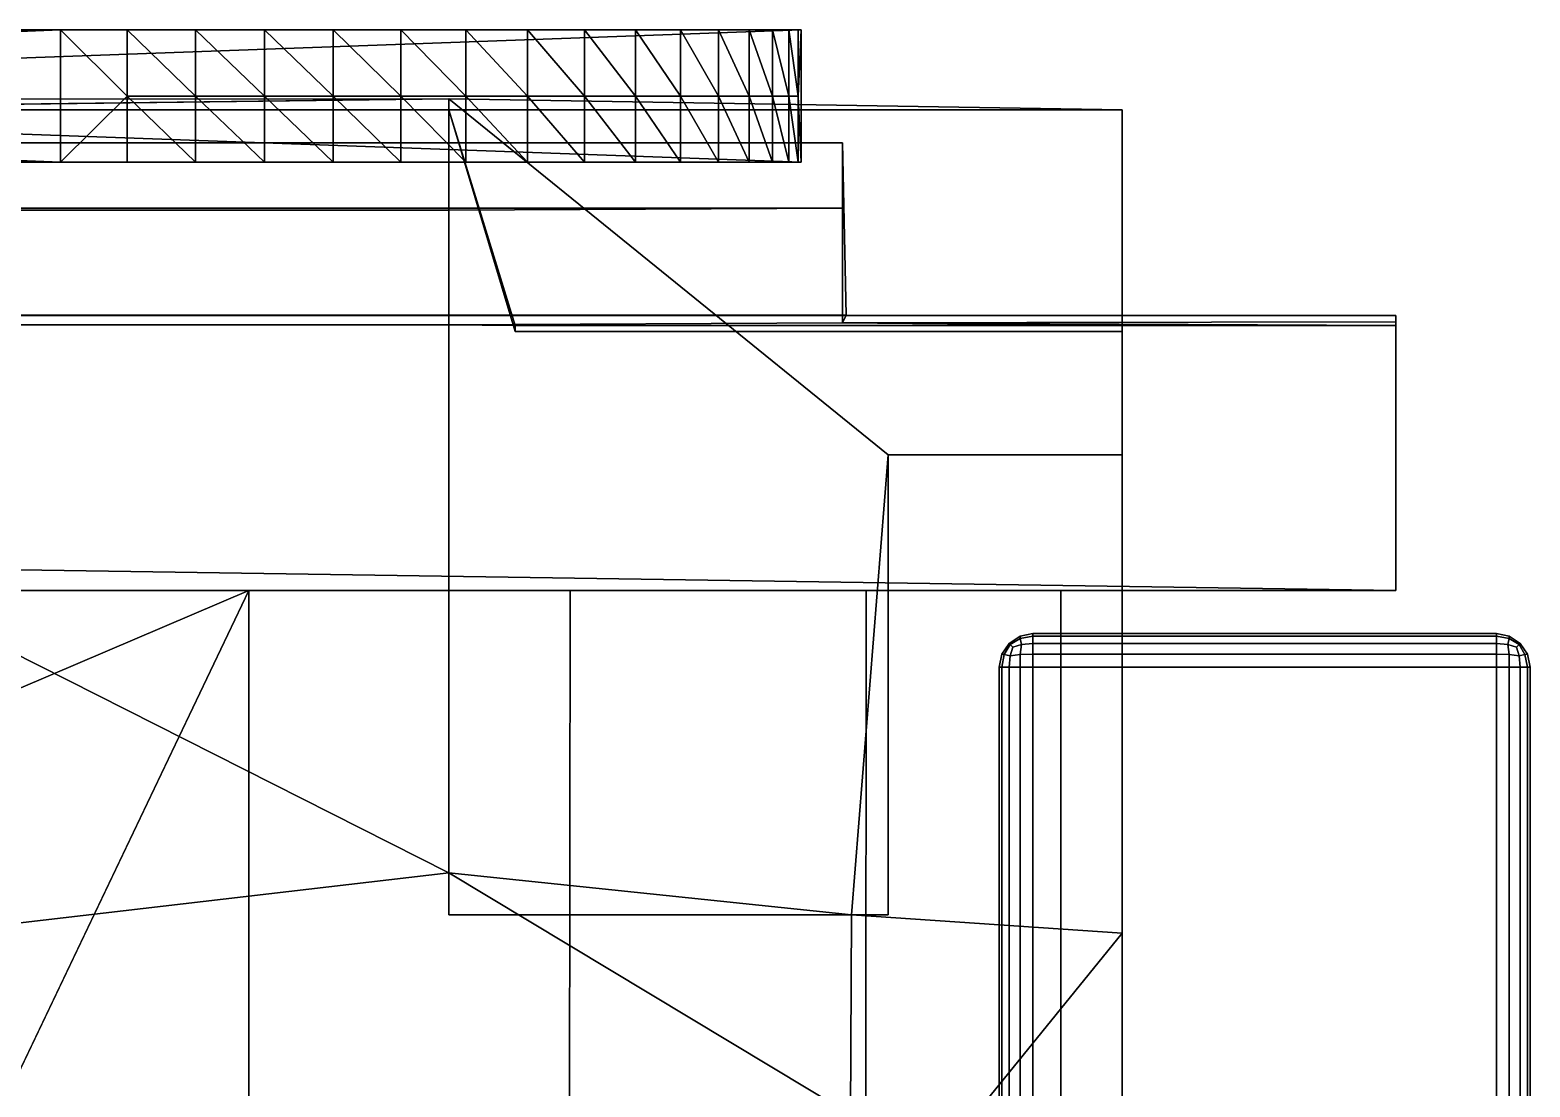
# Model space of a CAD drawing. Extents: x -11.8 to 11.8, y 0 to 23.8.
# Drawn here: x 9.213 to 11.446, y 22.23 to 23.804 of the extents above; entities that cross this region are included whole.
import ezdxf

# ---------------------------------------------------------------- set-up
doc = ezdxf.new("R2010")
doc.units = 0
doc.layers.add('SHP78CM5N_TRADECAD', color=251, linetype='CONTINUOUS')

msp = doc.modelspace()

# ---------------------------------------------------------------- linework, layer by layer
at = {"layer": 'SHP78CM5N_TRADECAD'}
for points in [[(6.8034, 23.7053, 6.9101), (9.2591, 23.6069, 6.9101), (9.2591, 23.8037, 6.9101)], [(9.2591, 23.8037, 6.9101), (6.8034, 23.8037, 6.9101), (6.8034, 23.7053, 6.9101)], [(7.6302, 23.8037, 9.0755), (6.8034, 23.8037, 6.9101), (9.2591, 23.8037, 6.9101)], [(7.6302, 23.7053, 15.5715), (10.3615, 23.8037, 15.5715), (10.3615, 23.6069, 15.5715)], [(7.6302, 23.8037, 15.5715), (10.3615, 23.8037, 15.5715), (7.6302, 23.7053, 15.5715)], [(7.6302, 23.8037, 9.0755), (10.3615, 23.8037, 11.792), (7.6302, 23.8037, 11.2408)], [(10.3615, 23.8037, 8.0125), (10.3615, 23.8037, 11.792), (7.6302, 23.8037, 9.0755)], [(9.2591, 23.8037, 6.9101), (10.3615, 23.8037, 8.0125), (7.6302, 23.8037, 9.0755)], [(7.6302, 23.8037, 11.2408), (10.3615, 23.8037, 11.792), (7.6302, 23.8037, 13.4062)], [(7.6302, 23.8037, 13.4062), (10.3615, 23.8037, 11.792), (10.3615, 23.8037, 15.5715)], [(10.3615, 23.8037, 15.5715), (7.6302, 23.8037, 15.5715), (7.6302, 23.8037, 13.4062)], [(9.3581, 23.7053, 6.9146), (9.2591, 23.8037, 6.9101), (9.2591, 23.6069, 6.9101)], [(9.3581, 23.8037, 6.9146), (9.2591, 23.8037, 6.9101), (9.3581, 23.7053, 6.9146)], [(10.357, 23.8037, 7.9134), (10.3615, 23.8037, 8.0125), (9.2591, 23.8037, 6.9101)], [(10.3431, 23.8037, 7.8119), (10.357, 23.8037, 7.9134), (9.2591, 23.8037, 6.9101)], [(9.2591, 23.8037, 6.9101), (10.3189, 23.8037, 7.7091), (10.3431, 23.8037, 7.8119)], [(10.2841, 23.8037, 7.6067), (10.3189, 23.8037, 7.7091), (9.2591, 23.8037, 6.9101)], [(10.2383, 23.8037, 7.5062), (10.2841, 23.8037, 7.6067), (9.2591, 23.8037, 6.9101)], [(9.2591, 23.8037, 6.9101), (10.1818, 23.8037, 7.4092), (10.2383, 23.8037, 7.5062)], [(10.1149, 23.8037, 7.3177), (10.1818, 23.8037, 7.4092), (9.2591, 23.8037, 6.9101)], [(10.0386, 23.8037, 7.233), (10.1149, 23.8037, 7.3177), (9.2591, 23.8037, 6.9101)], [(9.2591, 23.8037, 6.9101), (9.3581, 23.8037, 6.9146), (10.0386, 23.8037, 7.233)], [(9.4597, 23.7053, 6.9285), (9.3581, 23.8037, 6.9146), (9.3581, 23.7053, 6.9146)], [(9.4597, 23.8037, 6.9285), (9.3581, 23.8037, 6.9146), (9.4597, 23.7053, 6.9285)], [(10.0386, 23.8037, 7.233), (9.3581, 23.8037, 6.9146), (9.4597, 23.8037, 6.9285)], [(9.5624, 23.7053, 6.9527), (9.4597, 23.8037, 6.9285), (9.4597, 23.7053, 6.9285)], [(9.5624, 23.8037, 6.9527), (9.4597, 23.8037, 6.9285), (9.5624, 23.7053, 6.9527)], [(9.4597, 23.8037, 6.9285), (9.5624, 23.8037, 6.9527), (10.0386, 23.8037, 7.233)], [(9.6649, 23.7053, 6.9875), (9.5624, 23.8037, 6.9527), (9.5624, 23.7053, 6.9527)], [(9.6649, 23.8037, 6.9875), (9.5624, 23.8037, 6.9527), (9.6649, 23.7053, 6.9875)], [(9.5624, 23.8037, 6.9527), (9.6649, 23.8037, 6.9875), (10.0386, 23.8037, 7.233)], [(9.7654, 23.7053, 7.0333), (9.6649, 23.8037, 6.9875), (9.6649, 23.7053, 6.9875)], [(9.7654, 23.8037, 7.0333), (9.6649, 23.8037, 6.9875), (9.7654, 23.7053, 7.0333)], [(10.0386, 23.8037, 7.233), (9.6649, 23.8037, 6.9875), (9.9539, 23.8037, 7.1566)], [(9.6649, 23.8037, 6.9875), (9.8623, 23.8037, 7.0898), (9.9539, 23.8037, 7.1566)], [(9.7654, 23.8037, 7.0333), (9.8623, 23.8037, 7.0898), (9.6649, 23.8037, 6.9875)], [(9.8623, 23.7053, 7.0898), (9.7654, 23.8037, 7.0333), (9.7654, 23.7053, 7.0333)], [(9.8623, 23.8037, 7.0898), (9.7654, 23.8037, 7.0333), (9.8623, 23.7053, 7.0898)], [(9.9539, 23.7053, 7.1566), (9.8623, 23.8037, 7.0898), (9.8623, 23.7053, 7.0898)], [(9.9539, 23.8037, 7.1566), (9.8623, 23.8037, 7.0898), (9.9539, 23.7053, 7.1566)], [(10.0386, 23.7053, 7.233), (9.9539, 23.8037, 7.1566), (9.9539, 23.7053, 7.1566)], [(10.0386, 23.8037, 7.233), (9.9539, 23.8037, 7.1566), (10.0386, 23.7053, 7.233)], [(10.1149, 23.7053, 7.3177), (10.0386, 23.8037, 7.233), (10.0386, 23.7053, 7.233)], [(10.1149, 23.8037, 7.3177), (10.0386, 23.8037, 7.233), (10.1149, 23.7053, 7.3177)], [(10.1818, 23.7053, 7.4092), (10.1149, 23.8037, 7.3177), (10.1149, 23.7053, 7.3177)], [(10.1818, 23.8037, 7.4092), (10.1149, 23.8037, 7.3177), (10.1818, 23.7053, 7.4092)], [(10.2383, 23.7053, 7.5062), (10.1818, 23.8037, 7.4092), (10.1818, 23.7053, 7.4092)], [(10.2383, 23.8037, 7.5062), (10.1818, 23.8037, 7.4092), (10.2383, 23.7053, 7.5062)], [(10.2841, 23.7053, 7.6067), (10.2383, 23.8037, 7.5062), (10.2383, 23.7053, 7.5062)], [(10.2841, 23.8037, 7.6067), (10.2383, 23.8037, 7.5062), (10.2841, 23.7053, 7.6067)], [(10.3189, 23.7053, 7.7091), (10.2841, 23.8037, 7.6067), (10.2841, 23.7053, 7.6067)], [(10.3189, 23.8037, 7.7091), (10.2841, 23.8037, 7.6067), (10.3189, 23.7053, 7.7091)], [(10.3431, 23.7053, 7.8119), (10.3189, 23.8037, 7.7091), (10.3189, 23.7053, 7.7091)], [(10.3431, 23.8037, 7.8119), (10.3189, 23.8037, 7.7091), (10.3431, 23.7053, 7.8119)], [(10.357, 23.7053, 7.9134), (10.3431, 23.8037, 7.8119), (10.3431, 23.7053, 7.8119)], [(10.357, 23.8037, 7.9134), (10.3431, 23.8037, 7.8119), (10.357, 23.7053, 7.9134)], [(10.357, 23.7053, 7.9134), (10.3615, 23.6069, 8.0125), (10.3615, 23.8037, 8.0125)], [(10.3615, 23.8037, 8.0125), (10.357, 23.8037, 7.9134), (10.357, 23.7053, 7.9134)], [(10.3615, 23.7053, 11.792), (10.3615, 23.6069, 15.5715), (10.3615, 23.8037, 15.5715)], [(10.3615, 23.8037, 15.5715), (10.3615, 23.8037, 11.792), (10.3615, 23.7053, 11.792)], [(10.3615, 23.7053, 11.792), (10.3615, 23.8037, 8.0125), (10.3615, 23.6069, 8.0125)], [(10.3615, 23.8037, 11.792), (10.3615, 23.8037, 8.0125), (10.3615, 23.7053, 11.792)], [(9.8369, 23.7012, 5.777), (-10.042, 23.6824, 5.777), (-7.6757, 23.6593, 3.4718), (7.6119, 23.6737, 3.4718)], [(9.837, 23.685, 6.0174), (-10.042, 23.685, 6.0274), (-10.042, 23.6824, 5.777), (9.8369, 23.7012, 5.777)], [(6.8034, 23.6069, 6.9101), (9.2591, 23.6069, 6.9101), (6.8034, 23.7053, 6.9101)], [(7.6119, 23.6737, 3.4718), (9.8368, 22.5489, 3.4718), (9.8369, 23.7012, 5.777)], [(10.3615, 23.6069, 15.5715), (7.6302, 23.6069, 15.5715), (7.6302, 23.7053, 15.5715)], [(9.2591, 23.6069, 6.9101), (9.3581, 23.6069, 6.9146), (9.3581, 23.7053, 6.9146)], [(9.3581, 23.7053, 6.9146), (9.4597, 23.6069, 6.9285), (9.4597, 23.7053, 6.9285)], [(9.3581, 23.6069, 6.9146), (9.4597, 23.6069, 6.9285), (9.3581, 23.7053, 6.9146)], [(9.4597, 23.7053, 6.9285), (9.5624, 23.6069, 6.9527), (9.5624, 23.7053, 6.9527)], [(9.4597, 23.6069, 6.9285), (9.5624, 23.6069, 6.9527), (9.4597, 23.7053, 6.9285)], [(9.5624, 23.7053, 6.9527), (9.6649, 23.6069, 6.9875), (9.6649, 23.7053, 6.9875)], [(9.5624, 23.6069, 6.9527), (9.6649, 23.6069, 6.9875), (9.5624, 23.7053, 6.9527)], [(9.6649, 23.7053, 6.9875), (9.7654, 23.6069, 7.0333), (9.7654, 23.7053, 7.0333)], [(9.6649, 23.6069, 6.9875), (9.7654, 23.6069, 7.0333), (9.6649, 23.7053, 6.9875)], [(9.7654, 23.7053, 7.0333), (9.8623, 23.6069, 7.0898), (9.8623, 23.7053, 7.0898)], [(9.7654, 23.6069, 7.0333), (9.8623, 23.6069, 7.0898), (9.7654, 23.7053, 7.0333)], [(10.4907, 22.4863, 5.777), (10.4907, 23.1713, 5.777), (9.8369, 23.7012, 5.777), (9.8368, 22.4863, 5.777)], [(9.8368, 22.4863, 5.777), (9.8369, 23.7012, 5.777), (9.8368, 22.5489, 3.4718)], [(10.4907, 23.1713, 5.777), (10.8391, 23.1713, 5.777), (10.8392, 23.685, 5.777), (9.8369, 23.7012, 5.777)], [(9.8369, 23.7012, 5.777), (10.8392, 23.685, 5.777), (10.839, 23.685, 6.0174), (9.837, 23.685, 6.0174)], [(9.8623, 23.7053, 7.0898), (9.9539, 23.6069, 7.1566), (9.9539, 23.7053, 7.1566)], [(9.8623, 23.6069, 7.0898), (9.9539, 23.6069, 7.1566), (9.8623, 23.7053, 7.0898)], [(9.9539, 23.7053, 7.1566), (10.0386, 23.6069, 7.233), (10.0386, 23.7053, 7.233)], [(9.9539, 23.6069, 7.1566), (10.0386, 23.6069, 7.233), (9.9539, 23.7053, 7.1566)], [(10.0386, 23.7053, 7.233), (10.1149, 23.6069, 7.3177), (10.1149, 23.7053, 7.3177)], [(10.0386, 23.6069, 7.233), (10.1149, 23.6069, 7.3177), (10.0386, 23.7053, 7.233)], [(10.1149, 23.7053, 7.3177), (10.1818, 23.6069, 7.4092), (10.1818, 23.7053, 7.4092)], [(10.1149, 23.6069, 7.3177), (10.1818, 23.6069, 7.4092), (10.1149, 23.7053, 7.3177)], [(10.1818, 23.7053, 7.4092), (10.2383, 23.6069, 7.5062), (10.2383, 23.7053, 7.5062)], [(10.1818, 23.6069, 7.4092), (10.2383, 23.6069, 7.5062), (10.1818, 23.7053, 7.4092)], [(10.2383, 23.7053, 7.5062), (10.2841, 23.6069, 7.6067), (10.2841, 23.7053, 7.6067)], [(10.2383, 23.6069, 7.5062), (10.2841, 23.6069, 7.6067), (10.2383, 23.7053, 7.5062)], [(10.2841, 23.7053, 7.6067), (10.3189, 23.6069, 7.7091), (10.3189, 23.7053, 7.7091)], [(10.2841, 23.6069, 7.6067), (10.3189, 23.6069, 7.7091), (10.2841, 23.7053, 7.6067)], [(10.3189, 23.7053, 7.7091), (10.3431, 23.6069, 7.8119), (10.3431, 23.7053, 7.8119)], [(10.3189, 23.6069, 7.7091), (10.3431, 23.6069, 7.8119), (10.3189, 23.7053, 7.7091)], [(10.3431, 23.7053, 7.8119), (10.357, 23.6069, 7.9134), (10.357, 23.7053, 7.9134)], [(10.3431, 23.6069, 7.8119), (10.357, 23.6069, 7.9134), (10.3431, 23.7053, 7.8119)], [(10.357, 23.6069, 7.9134), (10.3615, 23.6069, 8.0125), (10.357, 23.7053, 7.9134)], [(10.3615, 23.6069, 11.792), (10.3615, 23.6069, 15.5715), (10.3615, 23.7053, 11.792)], [(10.3615, 23.6069, 8.0125), (10.3615, 23.6069, 11.792), (10.3615, 23.7053, 11.792)], [(-10.042, 23.685, 6.6404), (-10.042, 23.685, 6.0274), (9.837, 23.685, 6.0174), (9.837, 23.685, 6.6404)], [(-10.042, 23.685, 6.6404), (9.837, 23.685, 6.6404), (9.8368, 23.3645, 6.7713), (-9.858, 23.3655, 6.7831)], [(6.7714, 23.0167, 3.4718), (8.7179, 22.418, 3.4718), (9.8368, 22.5489, 3.4718), (7.6119, 23.6737, 3.4718)], [(9.837, 23.685, 6.6404), (9.9354, 23.3636, 6.5313), (9.8368, 23.3645, 6.7713)], [(10.839, 23.685, 6.0174), (10.839, 23.3549, 6.0174), (9.9354, 23.3549, 6.0174), (9.837, 23.685, 6.0174)], [(9.9354, 23.3549, 6.0174), (9.9354, 23.3636, 6.5313), (9.837, 23.685, 6.6404), (9.837, 23.685, 6.0174)], [(10.839, 23.3549, 6.0174), (10.839, 23.685, 6.0174), (10.8392, 23.685, 5.777), (10.8391, 23.1713, 5.777)], [(10.423, 23.6358, 32.5452), (10.4283, 23.379, 32.541), (-10.5863, 23.3808, 32.5485), (-10.5752, 23.6369, 32.5543)], [(10.423, 23.5386, 7.618), (10.423, 23.6358, 32.5452), (-10.5752, 23.6369, 32.5543), (-10.577, 23.5393, 7.5413)], [(10.423, 23.3678, 7.618), (10.4283, 23.379, 32.541), (10.423, 23.6358, 32.5452), (10.423, 23.5386, 7.618)], [(7.6302, 23.6069, 9.0755), (9.2591, 23.6069, 6.9101), (6.8034, 23.6069, 6.9101)], [(7.6302, 23.6069, 13.4062), (10.3615, 23.6069, 15.5715), (10.3615, 23.6069, 11.792)], [(10.3615, 23.6069, 11.792), (7.6302, 23.6069, 11.2408), (7.6302, 23.6069, 13.4062)], [(7.6302, 23.6069, 9.0755), (7.6302, 23.6069, 11.2408), (10.3615, 23.6069, 11.792)], [(10.3615, 23.6069, 8.0125), (7.6302, 23.6069, 9.0755), (10.3615, 23.6069, 11.792)], [(7.6302, 23.6069, 15.5715), (10.3615, 23.6069, 15.5715), (7.6302, 23.6069, 13.4062)], [(9.2591, 23.6069, 6.9101), (7.6302, 23.6069, 9.0755), (10.3615, 23.6069, 8.0125)], [(10.357, 23.6069, 7.9134), (9.2591, 23.6069, 6.9101), (10.3615, 23.6069, 8.0125)], [(10.3431, 23.6069, 7.8119), (9.2591, 23.6069, 6.9101), (10.357, 23.6069, 7.9134)], [(10.3189, 23.6069, 7.7091), (9.2591, 23.6069, 6.9101), (10.3431, 23.6069, 7.8119)], [(10.2841, 23.6069, 7.6067), (9.2591, 23.6069, 6.9101), (10.3189, 23.6069, 7.7091)], [(10.2383, 23.6069, 7.5062), (9.2591, 23.6069, 6.9101), (10.2841, 23.6069, 7.6067)], [(10.1818, 23.6069, 7.4092), (9.2591, 23.6069, 6.9101), (10.2383, 23.6069, 7.5062)], [(10.1149, 23.6069, 7.3177), (9.2591, 23.6069, 6.9101), (10.1818, 23.6069, 7.4092)], [(10.0386, 23.6069, 7.233), (9.2591, 23.6069, 6.9101), (10.1149, 23.6069, 7.3177)], [(9.3581, 23.6069, 6.9146), (9.2591, 23.6069, 6.9101), (10.0386, 23.6069, 7.233)], [(9.4597, 23.6069, 6.9285), (9.3581, 23.6069, 6.9146), (10.0386, 23.6069, 7.233)], [(10.0386, 23.6069, 7.233), (9.5624, 23.6069, 6.9527), (9.4597, 23.6069, 6.9285)], [(9.6649, 23.6069, 6.9875), (9.5624, 23.6069, 6.9527), (10.0386, 23.6069, 7.233)], [(9.9539, 23.6069, 7.1566), (9.6649, 23.6069, 6.9875), (10.0386, 23.6069, 7.233)], [(9.8623, 23.6069, 7.0898), (9.6649, 23.6069, 6.9875), (9.9539, 23.6069, 7.1566)], [(9.7654, 23.6069, 7.0333), (9.6649, 23.6069, 6.9875), (9.8623, 23.6069, 7.0898)], [(-10.577, 23.5393, 7.5413), (-9.858, 23.5363, 6.7831), (9.8368, 23.5353, 6.7713), (10.423, 23.5386, 7.618)], [(-9.858, 23.5363, 6.7831), (-9.858, 23.3655, 6.7831), (9.8368, 23.3645, 6.7713), (9.8368, 23.5353, 6.7713)], [(9.8368, 23.5353, 6.7713), (9.8368, 23.3645, 6.7713), (10.423, 23.3678, 7.618), (10.423, 23.5386, 7.618)], [(10.4283, 23.379, 32.541), (11.2467, 23.3786, 33.4634), (-11.2232, 23.3786, 33.4634), (-10.5863, 23.3808, 32.5485)], [(11.2467, 23.3786, 33.4634), (11.2467, 22.9691, 33.4634), (-11.2232, 23.3089, 33.4634), (-11.2232, 23.3786, 33.4634)], [(10.4283, 23.379, 32.541), (10.423, 23.3678, 7.618), (11.2466, 23.369, 16.3708), (11.2467, 23.3786, 33.4634)], [(11.2467, 22.9691, 33.0011), (11.2467, 23.3786, 33.4634), (11.2466, 23.369, 16.3708), (11.2467, 22.9691, 16.3708)], [(11.2467, 22.9691, 33.0011), (11.2467, 22.9691, 33.4634), (11.2467, 23.3786, 33.4634)], [(9.8368, 23.3645, 6.7713), (9.9354, 23.3636, 6.5313), (10.839, 23.3635, 6.5316), (10.423, 23.3678, 7.618)], [(10.839, 23.3549, 6.0174), (10.839, 23.3635, 6.5316), (9.9354, 23.3636, 6.5313), (9.9354, 23.3549, 6.0174)], [(10.423, 23.3678, 7.618), (11.2465, 23.3635, 6.5316), (11.2466, 23.369, 16.3708)], [(10.839, 23.3635, 6.5316), (11.2465, 23.3635, 6.5316), (10.423, 23.3678, 7.618)], [(10.839, 23.3549, 6.0174), (10.8391, 23.1713, 5.777), (10.8391, 22.9691, 6.4581), (10.839, 23.3635, 6.5316)], [(11.2465, 23.3635, 6.5316), (10.839, 23.3635, 6.5316), (10.8391, 22.9691, 6.4581), (11.2467, 22.9691, 6.4581)], [(11.2467, 22.9691, 16.3708), (11.2466, 23.369, 16.3708), (11.2465, 23.3635, 6.5316), (11.2467, 22.9691, 6.4581)], [(11.2467, 22.9691, 33.4634), (5.4013, 22.9691, 33.0011), (-5.4744, 22.9691, 33.0011), (-11.2232, 23.3089, 33.4634)], [(10.4907, 23.1713, 5.777), (10.4361, 22.4864, 3.4718), (10.8391, 22.4589, 3.4718), (10.8391, 23.1713, 5.777)], [(10.4361, 22.4864, 3.4718), (10.4907, 23.1713, 5.777), (10.4907, 22.4863, 5.777)], [(10.8391, 22.9691, 6.4581), (10.8391, 23.1713, 5.777), (10.8391, 21.7883, 3.4718), (10.8391, 21.7883, 7.8681)], [(10.8391, 21.7883, 3.4718), (10.8391, 23.1713, 5.777), (10.8391, 22.4589, 3.4718)], [(5.4013, 22.9691, 33.0011), (9.5391, 22.9691, 33.0011), (8.3951, 22.4809, 33.0011), (3.096, 22.4809, 33.0011)], [(11.2467, 22.9691, 33.4634), (11.2467, 22.9691, 33.4634), (9.5391, 22.9691, 33.0011), (5.4013, 22.9691, 33.0011)], [(8.3951, 22.4809, 33.0011), (9.5391, 22.9691, 33.0011), (9.0164, 21.874, 33.0011)], [(9.5391, 4.3194, 33.0011), (9.0164, 4.4772, 33.0011), (9.0164, 21.874, 33.0011), (9.5391, 22.9691, 33.0011)], [(10.0176, 22.9691, 32.9098), (9.5391, 22.9691, 33.0011), (11.2467, 22.9691, 33.4634)], [(9.9902, 4.278, 32.9068), (9.5391, 4.3194, 33.0011), (9.5391, 22.9691, 33.0011), (10.0176, 22.9691, 32.9098)], [(10.4404, 4.4481, 32.6025), (9.9902, 4.278, 32.9068), (10.0176, 22.9691, 32.9098), (10.4583, 22.9691, 32.6203)], [(11.2467, 22.9691, 33.4634), (11.2467, 22.9691, 33.0011), (10.4583, 22.9691, 32.6203), (10.0176, 22.9691, 32.9098)], [(10.7448, 4.8089, 32.1522), (10.4404, 4.4481, 32.6025), (10.4583, 22.9691, 32.6203), (10.7478, 22.9691, 32.1796)], [(10.7478, 22.9691, 32.1796), (10.4583, 22.9691, 32.6203), (11.2467, 22.9691, 33.0011)], [(10.8391, 22.9691, 31.7011), (10.8391, 5.234, 31.7011), (10.7448, 4.8089, 32.1522), (10.7478, 22.9691, 32.1796)], [(10.7478, 22.9691, 32.1796), (11.2467, 22.9691, 33.0011), (10.8391, 22.9691, 31.7011)], [(10.8391, 13.9465, 26.8857), (10.8391, 11.9646, 27.2942), (10.8391, 5.234, 31.7011), (10.8391, 22.9691, 31.7011)], [(10.8391, 17.1339, 22.2321), (10.8391, 16.8843, 24.1408), (10.8391, 22.9691, 31.7011), (10.8391, 22.9691, 16.3708)], [(10.8391, 22.9691, 16.3708), (10.8391, 15.4412, 18.2796), (10.8391, 16.5944, 19.956)], [(10.8391, 22.9691, 16.3708), (10.8391, 16.5944, 19.956), (10.8391, 17.1339, 22.2321)], [(10.8391, 22.9691, 31.7011), (10.8391, 16.8843, 24.1408), (10.8391, 15.8789, 25.3622)], [(10.8391, 22.9691, 31.7011), (10.8391, 15.8789, 25.3622), (10.8391, 13.9465, 26.8857)], [(10.8391, 22.9691, 31.7011), (11.2467, 22.9691, 33.0011), (11.2467, 22.9691, 16.3708), (10.8391, 22.9691, 16.3708)], [(10.8391, 22.9691, 31.7011), (11.2467, 22.9691, 33.0011), (11.2467, 22.9691, 33.0011)], [(10.8391, 19.74, 7.8681), (10.8391, 15.4412, 18.2796), (10.8391, 22.9691, 16.3708)], [(10.8391, 21.7883, 7.8681), (10.8391, 20.7026, 7.8681), (10.8391, 22.9691, 16.3708)], [(10.8391, 20.7026, 7.8681), (10.8391, 19.74, 7.8681), (10.8391, 22.9691, 16.3708)], [(11.2467, 22.9691, 6.4581), (10.8391, 22.9691, 6.4581), (10.8391, 22.9691, 16.3708), (11.2467, 22.9691, 16.3708)], [(10.8391, 22.9691, 6.4581), (10.8391, 21.7883, 7.8681), (10.8391, 22.9691, 16.3708)], [(11.2467, 22.9691, 33.0011), (11.2467, 22.9691, 33.0011), (11.2467, 22.9691, 33.4634)], [(10.6723, 22.8889, 8.1014), (10.6709, 22.8903, 8.1184), (10.66, 22.8741, 8.1184), (10.6637, 22.8737, 8.0997)], [(10.6637, 22.8737, 29.3361), (10.66, 22.8741, 29.3174), (10.6709, 22.8903, 29.3175), (10.6723, 22.8889, 29.3345)], [(10.66, 22.8741, 8.1184), (10.6709, 22.8903, 8.1184), (10.6709, 22.8903, 11.5923), (10.66, 22.8741, 11.5923)], [(10.66, 22.8741, 11.5923), (10.6709, 22.8903, 11.5923), (10.6709, 22.8903, 13.305), (10.66, 22.8741, 13.305)], [(10.66, 22.8741, 13.305), (10.6709, 22.8903, 13.305), (10.6709, 22.8903, 29.3175), (10.66, 22.8741, 29.3174)], [(10.6763, 22.8849, 8.0885), (10.6723, 22.8889, 8.1014), (10.6637, 22.8737, 8.0997), (10.6723, 22.872, 8.0844)], [(10.6763, 22.8849, 29.3474), (10.6723, 22.8719, 29.3513), (10.6637, 22.8737, 29.3361), (10.6723, 22.8889, 29.3345)], [(10.6875, 22.8975, 8.0997), (10.6871, 22.9012, 8.1184), (10.6709, 22.8903, 8.1184), (10.6723, 22.8889, 8.1014)], [(10.6723, 22.8889, 29.3345), (10.6709, 22.8903, 29.3175), (10.6871, 22.9012, 29.3176), (10.6875, 22.8975, 29.3363)], [(10.6709, 22.8903, 8.1184), (10.6871, 22.9012, 8.1184), (10.6871, 22.9012, 11.5923), (10.6709, 22.8903, 11.5923)], [(10.6709, 22.8903, 11.5923), (10.6871, 22.9012, 11.5923), (10.6871, 22.9012, 13.305), (10.6709, 22.8903, 13.305)], [(10.6709, 22.8903, 13.305), (10.6871, 22.9012, 13.305), (10.6871, 22.9012, 29.3176), (10.6709, 22.8903, 29.3175)], [(10.6763, 22.8849, 29.3474), (10.6723, 22.8889, 29.3345), (10.6875, 22.8975, 29.3363), (10.6892, 22.8889, 29.3514)], [(10.6763, 22.8849, 8.0885), (10.6892, 22.8889, 8.0844), (10.6875, 22.8975, 8.0997), (10.6723, 22.8889, 8.1014)], [(10.6763, 22.8849, 8.0885), (10.6723, 22.872, 8.0844), (10.6875, 22.8737, 8.0759), (10.6892, 22.8889, 8.0844)], [(10.6763, 22.8849, 29.3474), (10.6892, 22.8889, 29.3514), (10.6875, 22.8737, 29.3599), (10.6723, 22.8719, 29.3513)], [(10.7062, 22.9012, 8.0993), (10.7062, 22.905, 8.1184), (10.6871, 22.9012, 8.1184), (10.6875, 22.8975, 8.0997)], [(10.6871, 22.9012, 29.3176), (10.7062, 22.905, 29.3176), (10.7062, 22.9012, 29.3367), (10.6875, 22.8975, 29.3363)], [(10.6871, 22.9012, 8.1184), (10.7062, 22.905, 8.1184), (10.7062, 22.905, 11.5923), (10.6871, 22.9012, 11.5923)], [(10.6871, 22.9012, 11.5923), (10.7062, 22.905, 11.5923), (10.7062, 22.905, 13.305), (10.6871, 22.9012, 13.305)], [(10.6871, 22.9012, 13.305), (10.7062, 22.905, 13.305), (10.7062, 22.905, 29.3176), (10.6871, 22.9012, 29.3176)], [(10.6892, 22.8889, 8.0844), (10.7062, 22.8903, 8.083), (10.7062, 22.9012, 8.0993), (10.6875, 22.8975, 8.0997)], [(10.6875, 22.8975, 29.3363), (10.7062, 22.9012, 29.3367), (10.7062, 22.8903, 29.3528), (10.6892, 22.8889, 29.3514)], [(10.6875, 22.8737, 8.0759), (10.7062, 22.8741, 8.0722), (10.7062, 22.8903, 8.083), (10.6892, 22.8889, 8.0844)], [(10.6892, 22.8889, 29.3514), (10.7062, 22.8903, 29.3528), (10.7062, 22.8741, 29.3636), (10.6875, 22.8737, 29.3599)], [(11.3962, 22.905, 29.3179), (11.3962, 22.9012, 29.337), (10.7062, 22.9012, 29.3367), (10.7062, 22.905, 29.3176)], [(11.3962, 22.9012, 8.0996), (11.3962, 22.905, 8.1187), (10.7062, 22.905, 8.1184), (10.7062, 22.9012, 8.0993)], [(10.7062, 22.905, 13.305), (11.3962, 22.905, 13.305), (11.3962, 22.905, 29.3179), (10.7062, 22.905, 29.3176)], [(10.7062, 22.905, 11.5923), (11.3962, 22.905, 11.5923), (11.3962, 22.905, 13.305), (10.7062, 22.905, 13.305)], [(11.3962, 22.905, 8.1187), (11.3962, 22.905, 11.5923), (10.7062, 22.905, 11.5923), (10.7062, 22.905, 8.1184)], [(11.3962, 22.8903, 8.0833), (11.3962, 22.9012, 8.0996), (10.7062, 22.9012, 8.0993), (10.7062, 22.8903, 8.083)], [(11.3962, 22.9012, 29.337), (11.3962, 22.8903, 29.3531), (10.7062, 22.8903, 29.3528), (10.7062, 22.9012, 29.3367)], [(11.3962, 22.8741, 8.0725), (11.3962, 22.8903, 8.0833), (10.7062, 22.8903, 8.083), (10.7062, 22.8741, 8.0722)], [(11.3962, 22.8903, 29.3531), (11.3962, 22.8741, 29.3639), (10.7062, 22.8741, 29.3636), (10.7062, 22.8903, 29.3528)], [(11.3962, 22.905, 13.305), (11.4154, 22.9012, 13.305), (11.4154, 22.9012, 29.3179), (11.3962, 22.905, 29.3179)], [(11.3962, 22.905, 11.5923), (11.4154, 22.9012, 11.5923), (11.4154, 22.9012, 13.305), (11.3962, 22.905, 13.305)], [(11.3962, 22.9012, 29.337), (11.3962, 22.905, 29.3179), (11.4154, 22.9012, 29.3179), (11.415, 22.8975, 29.3366)], [(11.4154, 22.9012, 8.1187), (11.3962, 22.905, 8.1187), (11.3962, 22.9012, 8.0996), (11.415, 22.8975, 8.1)], [(11.3962, 22.905, 8.1187), (11.4154, 22.9012, 8.1187), (11.4154, 22.9012, 11.5923), (11.3962, 22.905, 11.5923)], [(11.4132, 22.8889, 29.3517), (11.3962, 22.8903, 29.3531), (11.3962, 22.9012, 29.337), (11.415, 22.8975, 29.3366)], [(11.415, 22.8975, 8.1), (11.3962, 22.9012, 8.0996), (11.3962, 22.8903, 8.0833), (11.4132, 22.8889, 8.0847)], [(11.415, 22.8737, 29.3602), (11.3962, 22.8741, 29.3639), (11.3962, 22.8903, 29.3531), (11.4132, 22.8889, 29.3517)], [(11.4132, 22.8889, 8.0847), (11.3962, 22.8903, 8.0833), (11.3962, 22.8741, 8.0725), (11.415, 22.8737, 8.0762)], [(11.4262, 22.8849, 8.0888), (11.4302, 22.8889, 8.1017), (11.415, 22.8975, 8.1), (11.4132, 22.8889, 8.0847)], [(11.4262, 22.8849, 29.3477), (11.4132, 22.8889, 29.3517), (11.415, 22.8975, 29.3366), (11.4302, 22.8889, 29.3348)], [(11.4262, 22.8849, 29.3477), (11.4302, 22.8719, 29.3516), (11.415, 22.8737, 29.3602), (11.4132, 22.8889, 29.3517)], [(11.4262, 22.8849, 8.0888), (11.4132, 22.8889, 8.0847), (11.415, 22.8737, 8.0762), (11.4302, 22.872, 8.0847)], [(11.415, 22.8975, 29.3366), (11.4154, 22.9012, 29.3179), (11.4316, 22.8903, 29.3178), (11.4302, 22.8889, 29.3348)], [(11.4302, 22.8889, 8.1017), (11.4316, 22.8903, 8.1187), (11.4154, 22.9012, 8.1187), (11.415, 22.8975, 8.1)], [(11.4154, 22.9012, 8.1187), (11.4316, 22.8903, 8.1187), (11.4316, 22.8903, 11.5923), (11.4154, 22.9012, 11.5923)], [(11.4154, 22.9012, 11.5923), (11.4316, 22.8903, 11.5923), (11.4316, 22.8903, 13.305), (11.4154, 22.9012, 13.305)], [(11.4154, 22.9012, 13.305), (11.4316, 22.8903, 13.305), (11.4316, 22.8903, 29.3178), (11.4154, 22.9012, 29.3179)], [(11.4262, 22.8849, 29.3477), (11.4302, 22.8889, 29.3348), (11.4387, 22.8737, 29.3364), (11.4302, 22.8719, 29.3516)], [(11.4262, 22.8849, 8.0888), (11.4302, 22.872, 8.0847), (11.4387, 22.8737, 8.1), (11.4302, 22.8889, 8.1017)], [(11.4302, 22.8889, 29.3348), (11.4316, 22.8903, 29.3178), (11.4424, 22.8741, 29.3177), (11.4387, 22.8737, 29.3364)], [(11.4387, 22.8737, 8.1), (11.4424, 22.8741, 8.1187), (11.4316, 22.8903, 8.1187), (11.4302, 22.8889, 8.1017)], [(11.4316, 22.8903, 8.1187), (11.4424, 22.8741, 8.1187), (11.4424, 22.8741, 11.5923), (11.4316, 22.8903, 11.5923)], [(11.4316, 22.8903, 11.5923), (11.4424, 22.8741, 11.5923), (11.4424, 22.8741, 13.305), (11.4316, 22.8903, 13.305)], [(11.4316, 22.8903, 13.305), (11.4424, 22.8741, 13.305), (11.4424, 22.8741, 29.3177), (11.4316, 22.8903, 29.3178)], [(10.66, 22.8741, 8.1184), (10.6562, 22.855, 8.1184), (10.66, 22.855, 8.0993), (10.6637, 22.8737, 8.0997)], [(10.66, 22.855, 29.3364), (10.6562, 22.855, 29.3172), (10.66, 22.8741, 29.3174), (10.6637, 22.8737, 29.3361)], [(10.6562, 22.855, 13.305), (10.66, 22.8741, 13.305), (10.66, 22.8741, 29.3174), (10.6562, 22.855, 29.3172)], [(10.6562, 22.855, 11.5923), (10.66, 22.8741, 11.5923), (10.66, 22.8741, 13.305), (10.6562, 22.855, 13.305)], [(10.6562, 22.855, 8.1184), (10.66, 22.8741, 8.1184), (10.66, 22.8741, 11.5923), (10.6562, 22.855, 11.5923)], [(10.6637, 22.8737, 8.0997), (10.66, 22.855, 8.0993), (10.6709, 22.855, 8.083), (10.6723, 22.872, 8.0844)], [(10.6723, 22.8719, 29.3513), (10.6709, 22.855, 29.3526), (10.66, 22.855, 29.3364), (10.6637, 22.8737, 29.3361)], [(10.6723, 22.872, 8.0844), (10.6709, 22.855, 8.083), (10.6871, 22.855, 8.0722), (10.6875, 22.8737, 8.0759)], [(10.6875, 22.8737, 29.3599), (10.6871, 22.855, 29.3634), (10.6709, 22.855, 29.3526), (10.6723, 22.8719, 29.3513)], [(10.6871, 22.855, 8.0722), (10.7062, 22.855, 8.0684), (10.7062, 22.8741, 8.0722), (10.6875, 22.8737, 8.0759)], [(10.7062, 22.8741, 29.3636), (10.7062, 22.855, 29.3673), (10.6871, 22.855, 29.3634), (10.6875, 22.8737, 29.3599)], [(11.3962, 22.855, 8.0687), (11.3962, 22.8741, 8.0725), (10.7062, 22.8741, 8.0722), (10.7062, 22.855, 8.0684)], [(11.3962, 22.8741, 29.3639), (11.3962, 22.855, 29.3675), (10.7062, 22.855, 29.3673), (10.7062, 22.8741, 29.3636)], [(11.4154, 22.855, 29.3637), (11.3962, 22.855, 29.3675), (11.3962, 22.8741, 29.3639), (11.415, 22.8737, 29.3602)], [(11.3962, 22.8741, 8.0725), (11.3962, 22.855, 8.0687), (11.4154, 22.855, 8.0725), (11.415, 22.8737, 8.0762)], [(11.4302, 22.8719, 29.3516), (11.4316, 22.855, 29.3529), (11.4154, 22.855, 29.3637), (11.415, 22.8737, 29.3602)], [(11.415, 22.8737, 8.0762), (11.4154, 22.855, 8.0725), (11.4316, 22.855, 8.0834), (11.4302, 22.872, 8.0847)], [(11.4387, 22.8737, 29.3364), (11.4424, 22.855, 29.3367), (11.4316, 22.855, 29.3529), (11.4302, 22.8719, 29.3516)], [(11.4302, 22.872, 8.0847), (11.4316, 22.855, 8.0834), (11.4424, 22.855, 8.0996), (11.4387, 22.8737, 8.1)], [(11.4424, 22.8741, 29.3177), (11.4462, 22.855, 29.3176), (11.4424, 22.855, 29.3367), (11.4387, 22.8737, 29.3364)], [(11.4424, 22.855, 8.0996), (11.4462, 22.855, 8.1187), (11.4424, 22.8741, 8.1187), (11.4387, 22.8737, 8.1)], [(11.4424, 22.8741, 8.1187), (11.4462, 22.855, 8.1187), (11.4462, 22.855, 11.5923), (11.4424, 22.8741, 11.5923)], [(11.4424, 22.8741, 11.5923), (11.4462, 22.855, 11.5923), (11.4462, 22.855, 13.305), (11.4424, 22.8741, 13.305)], [(11.4424, 22.8741, 13.305), (11.4462, 22.855, 13.305), (11.4462, 22.855, 29.3176), (11.4424, 22.8741, 29.3177)], [(10.6562, 21.113, 8.1184), (10.66, 21.1143, 8.0993), (10.66, 22.855, 8.0993), (10.6562, 22.855, 8.1184)], [(10.6562, 22.855, 29.3172), (10.66, 22.855, 29.3364), (10.66, 19.8539, 29.312), (10.6562, 19.8554, 29.2929)], [(10.6562, 21.113, 8.1184), (10.6562, 22.855, 8.1184), (10.6562, 22.855, 11.5923), (10.6562, 20.9066, 11.5923)], [(10.6562, 20.8049, 13.305), (10.6562, 22.855, 13.305), (10.6562, 22.855, 29.3172), (10.6562, 19.8554, 29.2929)], [(10.6562, 20.9066, 11.5923), (10.6562, 22.855, 11.5923), (10.6562, 22.855, 13.305), (10.6562, 20.8049, 13.305)], [(10.66, 21.1143, 8.0993), (10.6709, 21.1155, 8.083), (10.6709, 22.855, 8.083), (10.66, 22.855, 8.0993)], [(10.66, 22.855, 29.3364), (10.6709, 22.855, 29.3526), (10.6709, 19.8527, 29.3282), (10.66, 19.8539, 29.312)], [(10.6709, 21.1155, 8.083), (10.6871, 21.1163, 8.0722), (10.6871, 22.855, 8.0722), (10.6709, 22.855, 8.083)], [(10.6709, 22.855, 29.3526), (10.6871, 22.855, 29.3634), (10.6871, 19.8518, 29.3391), (10.6709, 19.8527, 29.3282)], [(10.6871, 21.1163, 8.0722), (10.7062, 21.1165, 8.0684), (10.7062, 22.855, 8.0684), (10.6871, 22.855, 8.0722)], [(10.6871, 22.855, 29.3634), (10.7062, 22.855, 29.3673), (10.7062, 19.8516, 29.3429), (10.6871, 19.8518, 29.3391)], [(11.3962, 21.1165, 8.0687), (11.3962, 22.855, 8.0687), (10.7062, 22.855, 8.0684), (10.7062, 21.1165, 8.0684)], [(11.3962, 22.855, 29.3675), (11.3962, 19.8516, 29.3431), (10.7062, 19.8516, 29.3429), (10.7062, 22.855, 29.3673)], [(11.3962, 21.1165, 8.0687), (11.4154, 21.1165, 8.0725), (11.4154, 22.855, 8.0725), (11.3962, 22.855, 8.0687)], [(11.3962, 22.855, 29.3675), (11.4154, 22.855, 29.3637), (11.4153, 19.8477, 29.3393), (11.3962, 19.8516, 29.3431)], [(11.4154, 22.855, 29.3637), (11.4316, 22.855, 29.3529), (11.4316, 19.837, 29.3284), (11.4153, 19.8477, 29.3393)], [(11.4154, 21.1165, 8.0725), (11.4316, 21.1165, 8.0833), (11.4316, 22.855, 8.0834), (11.4154, 22.855, 8.0725)], [(11.4316, 21.1165, 8.0833), (11.4424, 21.1165, 8.0995), (11.4424, 22.855, 8.0996), (11.4316, 22.855, 8.0834)], [(11.4316, 22.855, 29.3529), (11.4424, 22.855, 29.3367), (11.4425, 19.8209, 29.3121), (11.4316, 19.837, 29.3284)], [(11.4424, 21.1165, 8.0995), (11.4462, 21.1165, 8.1186), (11.4462, 22.855, 8.1187), (11.4424, 22.855, 8.0996)], [(11.4424, 22.855, 29.3367), (11.4462, 22.855, 29.3176), (11.4462, 19.8019, 29.2928), (11.4425, 19.8209, 29.3121)], [(11.4462, 22.855, 11.5923), (11.4462, 21.1165, 8.1186), (11.4462, 21.0783, 8.111)], [(11.4462, 13.1533, 16.3091), (11.4462, 13.5328, 16.456), (11.4462, 22.855, 13.305), (11.4462, 9.9997, 13.305)], [(11.4462, 22.855, 11.5923), (11.4462, 10.0049, 11.5923), (11.4462, 9.9997, 13.305), (11.4462, 22.855, 13.305)], [(11.4462, 22.855, 11.5923), (11.4462, 19.8737, 8.1111), (11.4462, 19.8354, 8.1187)], [(11.4462, 22.855, 11.5923), (11.4462, 19.8354, 8.1187), (11.4462, 19.7335, 8.1186)], [(11.4462, 19.6952, 8.111), (11.4462, 22.855, 11.5923), (11.4462, 19.7335, 8.1186)], [(11.4462, 19.6952, 8.111), (11.4462, 10.0049, 11.5923), (11.4462, 22.855, 11.5923)], [(11.4462, 22.855, 11.5923), (11.4462, 22.855, 8.1187), (11.4462, 21.1165, 8.1186)], [(11.4462, 22.855, 11.5923), (11.4462, 21.0783, 8.111), (11.4462, 19.8737, 8.1111)], [(11.4462, 22.855, 13.305), (11.4462, 13.5328, 16.456), (11.4462, 13.8995, 16.7027)], [(11.4462, 22.855, 13.305), (11.4462, 13.8995, 16.7027), (11.4462, 14.4634, 17.2043)], [(11.4462, 22.855, 13.305), (11.4462, 14.4634, 17.2043), (11.4462, 15.103, 17.8062)], [(11.4462, 22.855, 13.305), (11.4462, 15.103, 17.8062), (11.4462, 15.716, 18.4061)], [(11.4462, 22.855, 13.305), (11.4462, 15.716, 18.4061), (11.4462, 16.0568, 18.758)], [(11.4462, 22.855, 13.305), (11.4462, 16.0568, 18.758), (11.4462, 16.3468, 19.1254)], [(11.4462, 22.855, 13.305), (11.4462, 16.3468, 19.1254), (11.4462, 16.6406, 19.5867)], [(11.4462, 22.855, 13.305), (11.4462, 16.6406, 19.5867), (11.4462, 16.9058, 20.0952)], [(11.4462, 22.855, 13.305), (11.4462, 16.9058, 20.0952), (11.4462, 17.1108, 20.6045)], [(11.4462, 22.855, 13.305), (11.4462, 17.1108, 20.6045), (11.4462, 17.2489, 21.1398)], [(11.4462, 22.855, 13.305), (11.4462, 17.2489, 21.1398), (11.4462, 17.3145, 21.7244)], [(11.4462, 17.306, 22.3406), (11.4462, 19.8019, 29.2928), (11.4462, 22.855, 13.305), (11.4462, 17.3145, 21.7244)], [(11.4462, 19.8019, 29.2928), (11.4462, 22.855, 29.3176), (11.4462, 22.855, 13.305)], [(10.4346, 22.1888, 3.4718), (9.8368, 22.5489, 3.4718), (8.7179, 22.418, 3.4718), (9.1333, 21.4958, 3.4718)], [(10.4346, 22.1888, 3.4718), (10.4361, 22.4864, 3.4718), (9.8368, 22.5489, 3.4718)], [(9.8368, 22.5489, 3.4718), (10.4361, 22.4864, 3.4718), (10.4907, 22.4863, 5.777), (9.8368, 22.4863, 5.777)], [(10.4346, 22.1888, 3.4718), (10.6214, 22.1903, 3.4718), (10.8391, 22.4589, 3.4718), (10.4361, 22.4864, 3.4718)], [(10.8391, 21.7883, 3.4718), (10.8391, 22.4589, 3.4718), (10.6214, 22.1903, 3.4718), (10.6405, 20.7026, 3.4718)]]:
    msp.add_3dface(points, dxfattribs=at)

doc.saveas('drawing.dxf')
